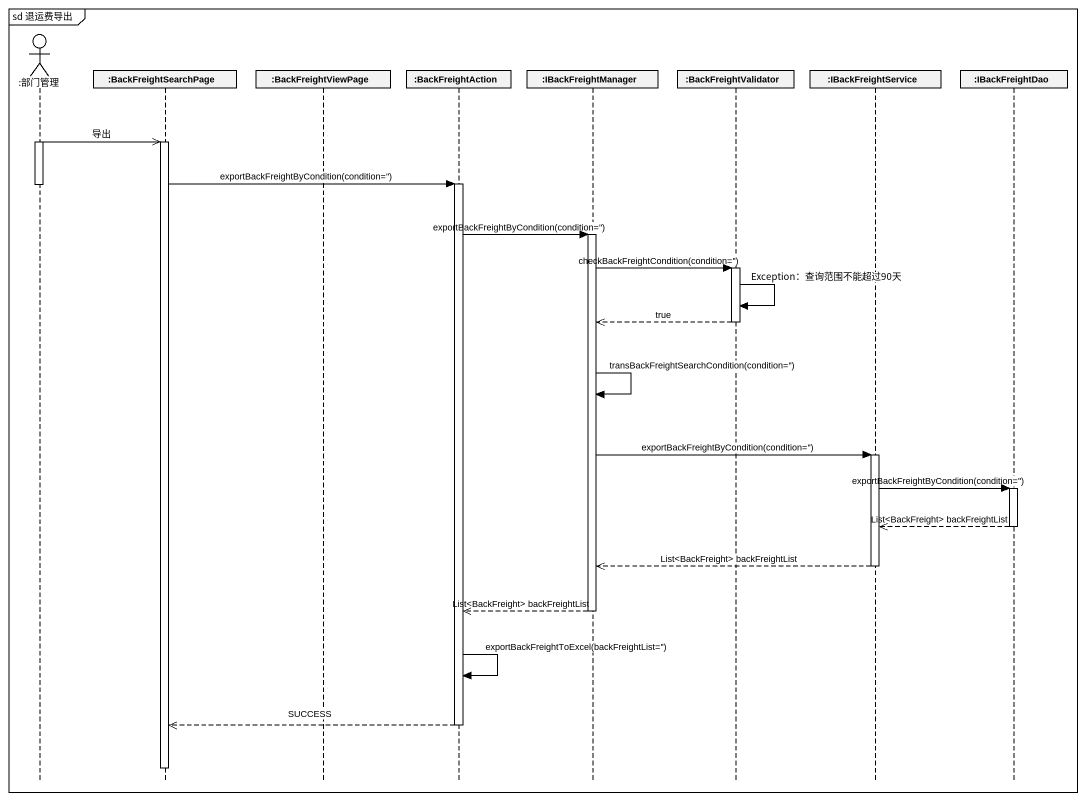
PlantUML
@startuml
mainframe sd 退运费导出
hide footbox
actor ":部门管理" as 部门管理
participant ":BackFreightSearchPage" as BackFreightSearchPage
participant ":BackFreightViewPage" as BackFreightViewPage
participant ":BackFreightAction" as BackFreightAction
participant ":IBackFreightManager" as IBackFreightManager
participant ":BackFreightValidator" as BackFreightValidator
participant ":IBackFreightService" as IBackFreightService
participant ":IBackFreightDao" as IBackFreightDao

activate 部门管理
部门管理 ->> BackFreightSearchPage : 导出
activate BackFreightSearchPage
BackFreightSearchPage -> BackFreightAction : exportBackFreightByCondition(condition='')
activate BackFreightAction
deactivate 部门管理
BackFreightAction -> IBackFreightManager : exportBackFreightByCondition(condition='')
activate IBackFreightManager
IBackFreightManager -> BackFreightValidator : checkBackFreightCondition(condition='')
activate BackFreightValidator
BackFreightValidator -> BackFreightValidator : Exception：查询范围不能超过90天
BackFreightValidator -->> IBackFreightManager : true
deactivate BackFreightValidator
IBackFreightManager -> IBackFreightManager : transBackFreightSearchCondition(condition='')
IBackFreightManager -> IBackFreightService : exportBackFreightByCondition(condition='')
activate IBackFreightService
IBackFreightService -> IBackFreightDao : exportBackFreightByCondition(condition='')
activate IBackFreightDao
IBackFreightDao -->> IBackFreightService : List<BackFreight> backFreightList
deactivate IBackFreightDao
IBackFreightService -->> IBackFreightManager : List<BackFreight> backFreightList
deactivate IBackFreightService
IBackFreightManager -->> BackFreightAction : List<BackFreight> backFreightList
deactivate IBackFreightManager
BackFreightAction -> BackFreightAction : exportBackFreightToExcel(backFreightList='')
BackFreightAction -->> BackFreightSearchPage : SUCCESS
deactivate BackFreightAction
deactivate BackFreightSearchPage
@enduml
